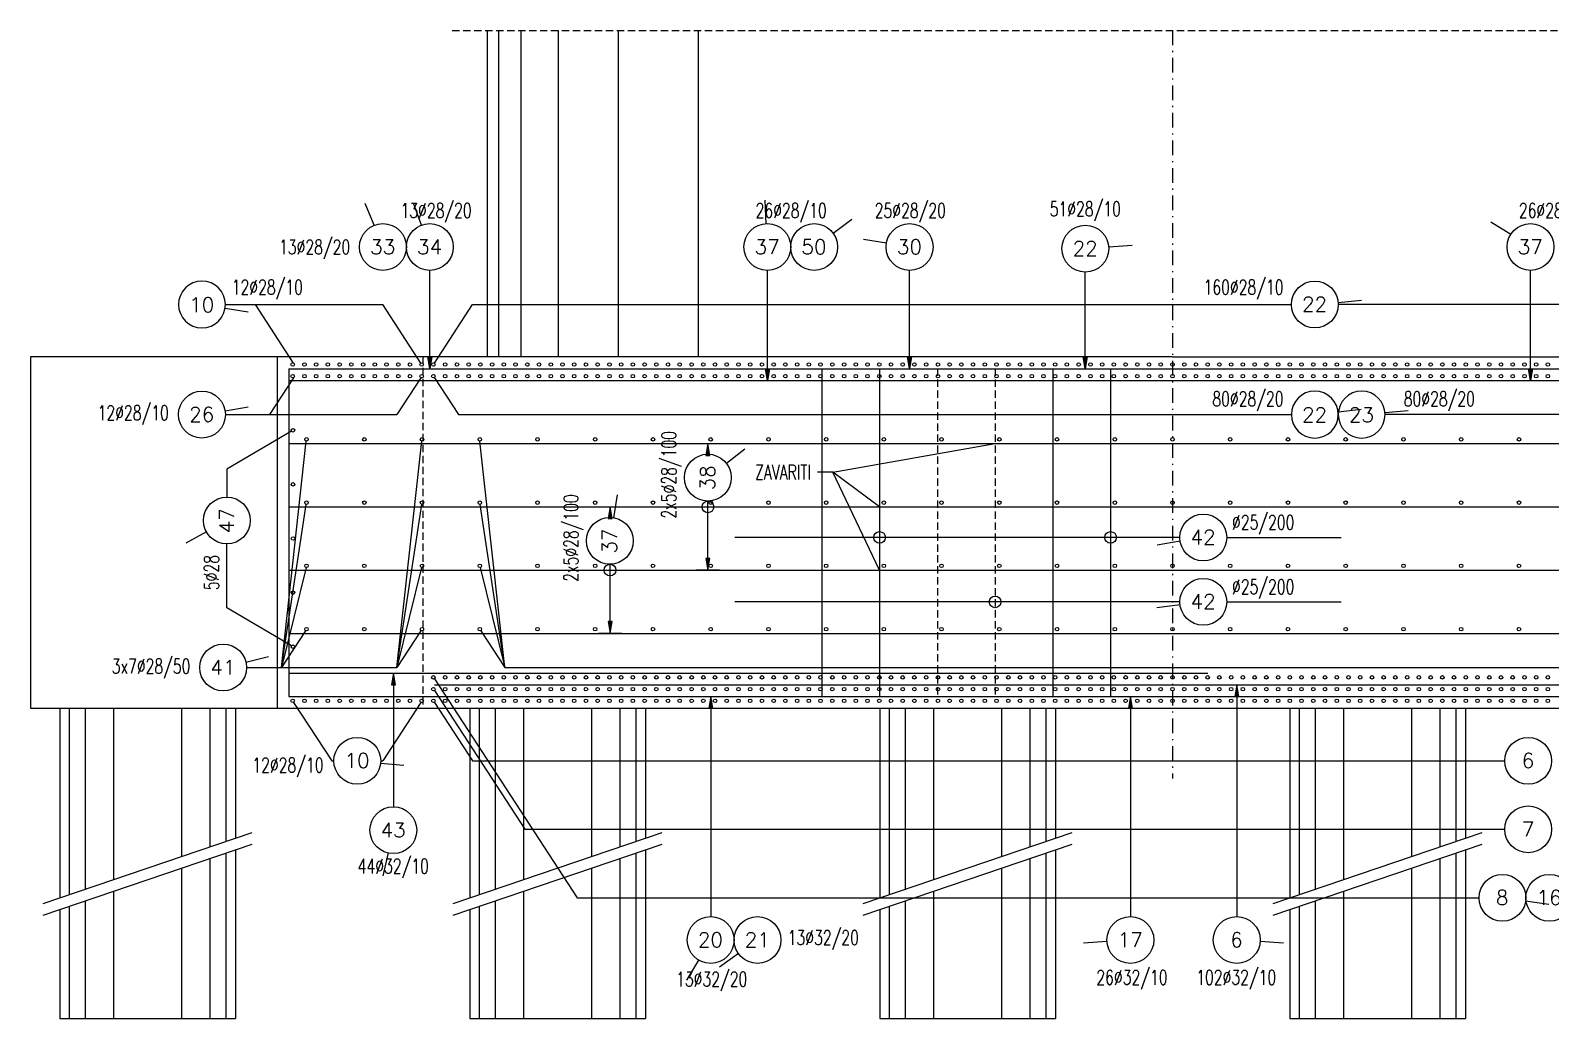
# Model space of a CAD drawing. Extents: x 25615 to 36352, y 68211 to 72666.
# Drawn here: x 28285 to 29583, y 71036 to 71880 of the extents above; entities that cross this region are included whole.
import ezdxf
from ezdxf.enums import TextEntityAlignment as Align

# ---------------------------------------------------------------- set-up
doc = ezdxf.new("R2010")
doc.units = 0
doc.header["$LTSCALE"] = 50
doc.linetypes.add('CENTER', pattern=[0.47, 0.25, -0.1, 0.02, -0.1])
doc.linetypes.add('HIDDEN2', pattern=[0.1875, 0.125, -0.0625])
for name, color, linetype in [('ARM', 1, 'CONTINUOUS'), ('BETON', 7, 'CONTINUOUS'), ('BETON TANKO', 40, 'CONTINUOUS'), ('CRTICA', 7, 'CONTINUOUS'), ('KOTE', 4, 'CONTINUOUS'), ('NEVIDLJIVO', 9, 'HIDDEN2'), ('OSI', 2, 'CENTER'), ('POM', 9, 'CONTINUOUS'), ('TANKO', 8, 'CONTINUOUS')]:
    doc.layers.add(name, color=color, linetype=linetype)
doc.styles.add('KOTE', font='romans.shx', dxfattribs={"width": 0.7})
doc.styles.get("Standard").update_dxf_attribs({"font": 'romans.shx', "width": 0.9})

# ---------------------------------------------------------------- blocks, each defined once
blk = doc.blocks.new('P')
at = {"layer": 'KOTE'}
blk.add_circle((0, 0), 0.4, dxfattribs=at)
blk.add_attdef('P', text='', height=0.25, dxfattribs=at).set_placement((-0.004, 0.004), align=Align.MIDDLE)
blk = doc.blocks.new('STR')
at = {"layer": 'KOTE', "color": 9}
blk.add_lwpolyline([(-1, 0.17), (-1, -0.17), (0, 0)], close=True, dxfattribs=at)
at = {"layer": 'KOTE', "color": 9, "linetype": 'ByBlock'}
blk.add_solid([(-1, 0.17), (-1, -0.17), (0, 0)], dxfattribs=at)
blk = doc.blocks.new('S')
at = {"layer": 'KOTE', "color": 9}
blk.add_line((0, 1), (0, -1), dxfattribs=at)
blk.add_lwpolyline([(-1, 0.17), (-1, -0.17), (0, 0)], close=True, dxfattribs=at)
at = {"layer": 'KOTE', "color": 9, "linetype": 'ByBlock'}
blk.add_solid([(-1, 0.17), (-1, -0.17), (0, 0)], dxfattribs=at)

msp = doc.modelspace()

# ---------------------------------------------------------------- linework, layer by layer
at = {"layer": 'ARM'}
for p, q in [((28506.1, 71591.3, 0), (30225.5, 71591.3, 0)), ((28506.1, 71591.3, 0), (28506.1, 71311.3, 0)), ((28506.1, 71591.3, 0), (30225.5, 71591.3, 0)), ((28961.2, 71591.3, 0), (28961.2, 71311.3, 0)), ((29010.4, 71591.3, 0), (29010.4, 71311.3, 0)), ((29158.3, 71591.3, 0), (29158.3, 71311.3, 0)), ((29207.6, 71591.3, 0), (29207.6, 71311.3, 0)), ((28506.1, 71581.3, 0), (30225.5, 71581.3, 0)), ((28506.1, 71581.3, 0), (30225.5, 71581.3, 0)), ((28506.1, 71581.3, 0), (30225.5, 71581.3, 0)), ((28506.1, 71581.3, 0), (30225.5, 71581.3, 0)), ((28506.1, 71581.3, 0), (30225.5, 71581.3, 0)), ((28506.1, 71527.3, 0), (30225.5, 71527.3, 0)), ((28506.1, 71473.3, 0), (30225.5, 71473.3, 0)), ((28506.1, 71419.3, 0), (30225.5, 71419.3, 0)), ((28506.1, 71365.3, 0), (30225.5, 71365.3, 0)), ((28506.1, 71331.3, 0), (29290.5, 71331.3, 0)), ((28630.5, 71321.3, 0), (30225.5, 71321.3, 0)), ((28506.1, 71311.3, 0), (30225.5, 71311.3, 0))]:
    msp.add_line(p, q, dxfattribs=at)
at = {"layer": 'BETON'}
for p, q in [((29260.5, 71601.3, 0), (28285.5, 71601.3, 0)), ((28285.5, 71601.3, 0), (28285.5, 71301.3, 0)), ((28496.1, 71601.3, 0), (28496.1, 71301.3, 0)), ((29260.5, 71601.3, 0), (30235.5, 71601.3, 0)), ((28285.5, 71301.3, 0), (30235.5, 71301.3, 0))]:
    msp.add_line(p, q, dxfattribs=at)
at = {"layer": 'BETON TANKO'}
for p, q in [((28675.5, 71880.1, 0), (28675.5, 71601.3, 0)), ((28310.5, 71301.3, 0), (28310.5, 71139.5, 0)), ((28460.5, 71301.3, 0), (28460.5, 71190.4, 0)), ((28660.5, 71301.3, 0), (28660.5, 71139.5, 0)), ((28810.5, 71301.3, 0), (28810.5, 71190.4, 0)), ((29010.5, 71301.3, 0), (29010.5, 71139.5, 0)), ((29160.5, 71301.3, 0), (29160.5, 71190.4, 0)), ((29360.5, 71301.3, 0), (29360.5, 71139.5, 0)), ((29510.5, 71301.3, 0), (29510.5, 71190.4, 0)), ((28460.5, 71180.4, 0), (28460.5, 71036.4, 0)), ((28810.5, 71180.4, 0), (28810.5, 71036.4, 0)), ((29160.5, 71180.4, 0), (29160.5, 71036.4, 0)), ((29510.5, 71180.4, 0), (29510.5, 71036.4, 0)), ((28310.5, 71129.5, 0), (28310.5, 71036.4, 0)), ((28660.5, 71129.5, 0), (28660.5, 71036.4, 0)), ((29010.5, 71129.5, 0), (29010.5, 71036.4, 0)), ((29360.5, 71129.5, 0), (29360.5, 71036.4, 0)), ((28310.5, 71036.4, 0), (28460.5, 71036.4, 0)), ((28660.5, 71036.4, 0), (28810.5, 71036.4, 0)), ((29010.5, 71036.4, 0), (29160.5, 71036.4, 0)), ((29360.5, 71036.4, 0), (29510.5, 71036.4, 0))]:
    msp.add_line(p, q, dxfattribs=at)
at = {"layer": 'CRTICA'}
for p, q in [((28578.8, 71713.7, 0), (28571.2, 71732.2, 0)), ((28619.4, 71713.9, 0), (28612.4, 71732.6, 0)), ((28913.6, 71715.1, 0), (28912.6, 71735.1, 0)), ((28970.7, 71707.1, 0), (28986.7, 71718.9, 0)), ((29549.2, 71705.8, 0), (29532.3, 71716.5, 0)), ((29016.3, 71698.4, 0), (28996.6, 71701.6, 0)), ((29206, 71695.3, 0), (29225.9, 71696.8, 0)), ((29401.8, 71647.9, 0), (29421.7, 71649.8, 0)), ((28451.6, 71642.9, 0), (28471.4, 71639.8, 0)), ((28451.6, 71555.4, 0), (28471.3, 71558.7, 0)), ((29401.8, 71554.4, 0), (29421.6, 71556.7, 0)), ((29441.8, 71553.9, 0), (29461.7, 71555.7, 0)), ((28879.6, 71510.5, 0), (28895.4, 71522.8, 0)), ((28783.4, 71464, 0), (28786.7, 71483.7, 0)), ((28435.7, 71451.9, 0), (28418.2, 71442.2, 0)), ((29267, 71443.9, 0), (29247.3, 71440.5, 0)), ((29266.9, 71389.7, 0), (29247.1, 71387.1, 0)), ((28469.4, 71340.8, 0), (28488.8, 71345.6, 0)), ((28584.4, 71254.6, 0), (28604.3, 71252.7, 0)), ((28590.8, 71177.8, 0), (28586.2, 71158.3, 0)), ((29561.9, 71136.9, 0), (29581.8, 71134.2, 0)), ((28889.9, 71091.9, 0), (28873.6, 71080.4, 0)), ((29204.5, 71102.2, 0), (29184.5, 71100.9, 0)), ((29335.2, 71102.4, 0), (29355.2, 71101.2, 0)), ((28855.9, 71086.4, 0), (28845.6, 71069.2, 0))]:
    msp.add_line(p, q, dxfattribs=at)
at = {"layer": 'KOTE'}
for centre, radius in [((28509.4, 71594.9, 0), 1.5), ((28509.4, 71584.9, 0), 1.5), ((28519.4, 71594.9, 0), 1.5), ((28519.4, 71584.9, 0), 1.5), ((28529.4, 71594.9, 0), 1.5), ((28529.4, 71584.9, 0), 1.5), ((28539.4, 71594.9, 0), 1.5), ((28539.4, 71584.9, 0), 1.5), ((28549.4, 71594.9, 0), 1.5), ((28549.4, 71584.9, 0), 1.5), ((28559.4, 71594.9, 0), 1.5), ((28559.4, 71584.9, 0), 1.5), ((28569.5, 71594.9, 0), 1.5), ((28569.5, 71584.9, 0), 1.5), ((28579.5, 71594.9, 0), 1.5), ((28579.5, 71584.9, 0), 1.5), ((28589.5, 71594.9, 0), 1.5), ((28589.5, 71584.9, 0), 1.5), ((28599.5, 71594.9, 0), 1.5), ((28599.5, 71584.9, 0), 1.5), ((28609.5, 71594.9, 0), 1.5), ((28609.5, 71584.9, 0), 1.5), ((28619.5, 71594.9, 0), 1.5), ((28619.5, 71584.9, 0), 1.5), ((28629.5, 71594.9, 0), 1.5), ((28629.5, 71584.9, 0), 1.5), ((28639.6, 71594.9, 0), 1.5), ((28639.6, 71584.9, 0), 1.5), ((28649.6, 71594.9, 0), 1.5), ((28649.6, 71584.9, 0), 1.5), ((28659.6, 71594.9, 0), 1.5), ((28659.6, 71584.9, 0), 1.5), ((28669.6, 71594.9, 0), 1.5), ((28669.6, 71584.9, 0), 1.5), ((28679.6, 71594.9, 0), 1.5), ((28679.6, 71584.9, 0), 1.5), ((28689.6, 71594.9, 0), 1.5), ((28689.6, 71584.9, 0), 1.5), ((28699.6, 71594.9, 0), 1.5), ((28699.6, 71584.9, 0), 1.5), ((28709.7, 71594.9, 0), 1.5), ((28709.7, 71584.9, 0), 1.5), ((28719.7, 71594.9, 0), 1.5), ((28719.7, 71584.9, 0), 1.5), ((28729.7, 71594.9, 0), 1.5), ((28729.7, 71584.9, 0), 1.5), ((28739.7, 71594.9, 0), 1.5), ((28739.7, 71584.9, 0), 1.5), ((28749.7, 71594.9, 0), 1.5), ((28749.7, 71584.9, 0), 1.5), ((28759.7, 71594.9, 0), 1.5), ((28759.7, 71584.9, 0), 1.5), ((28769.7, 71594.9, 0), 1.5), ((28769.7, 71584.9, 0), 1.5), ((28779.8, 71594.9, 0), 1.5), ((28779.8, 71584.9, 0), 1.5), ((28789.8, 71594.9, 0), 1.5), ((28789.8, 71584.9, 0), 1.5), ((28799.8, 71594.9, 0), 1.5), ((28799.8, 71584.9, 0), 1.5), ((28809.8, 71594.9, 0), 1.5), ((28809.8, 71584.9, 0), 1.5), ((28819.8, 71594.9, 0), 1.5), ((28819.8, 71584.9, 0), 1.5), ((28829.8, 71594.9, 0), 1.5), ((28829.8, 71584.9, 0), 1.5), ((28839.8, 71594.9, 0), 1.5), ((28839.8, 71584.9, 0), 1.5), ((28849.9, 71594.9, 0), 1.5), ((28849.9, 71584.9, 0), 1.5), ((28859.9, 71594.9, 0), 1.5), ((28859.9, 71584.9, 0), 1.5), ((28869.9, 71594.9, 0), 1.5), ((28869.9, 71584.9, 0), 1.5), ((28879.9, 71594.9, 0), 1.5), ((28879.9, 71584.9, 0), 1.5), ((28889.9, 71594.9, 0), 1.5), ((28889.9, 71584.9, 0), 1.5), ((28899.9, 71594.9, 0), 1.5), ((28899.9, 71584.9, 0), 1.5), ((28910, 71594.9, 0), 1.5), ((28910, 71584.9, 0), 1.5), ((28920, 71594.9, 0), 1.5), ((28920, 71584.9, 0), 1.5), ((28930, 71594.9, 0), 1.5), ((28930, 71584.9, 0), 1.5), ((28940, 71594.9, 0), 1.5), ((28940, 71584.9, 0), 1.5), ((28950, 71594.9, 0), 1.5), ((28950, 71584.9, 0), 1.5), ((28960, 71594.9, 0), 1.5), ((28960, 71584.9, 0), 1.5), ((28970, 71594.9, 0), 1.5), ((28970, 71584.9, 0), 1.5), ((28980.1, 71594.9, 0), 1.5), ((28980.1, 71584.9, 0), 1.5), ((28990.1, 71594.9, 0), 1.5), ((28990.1, 71584.9, 0), 1.5), ((29000.1, 71594.9, 0), 1.5), ((29000.1, 71584.9, 0), 1.5), ((29010.1, 71594.9, 0), 1.5), ((29010.1, 71584.9, 0), 1.5), ((29020.1, 71594.9, 0), 1.5), ((29020.1, 71584.9, 0), 1.5), ((29030.1, 71594.9, 0), 1.5), ((29030.1, 71584.9, 0), 1.5), ((29040.1, 71594.9, 0), 1.5), ((29040.1, 71584.9, 0), 1.5), ((29050.2, 71594.9, 0), 1.5), ((29050.2, 71584.9, 0), 1.5), ((29060.2, 71594.9, 0), 1.5), ((29060.2, 71584.9, 0), 1.5), ((29070.2, 71594.9, 0), 1.5), ((29070.2, 71584.9, 0), 1.5), ((29080.2, 71594.9, 0), 1.5), ((29080.2, 71584.9, 0), 1.5), ((29090.2, 71594.9, 0), 1.5), ((29090.2, 71584.9, 0), 1.5), ((29100.2, 71594.9, 0), 1.5), ((29100.2, 71584.9, 0), 1.5), ((29110.2, 71594.9, 0), 1.5), ((29110.2, 71584.9, 0), 1.5), ((29120.3, 71594.9, 0), 1.5), ((29120.3, 71584.9, 0), 1.5), ((29130.3, 71594.9, 0), 1.5), ((29130.3, 71584.9, 0), 1.5), ((29140.3, 71594.9, 0), 1.5), ((29140.3, 71584.9, 0), 1.5), ((29150.3, 71594.9, 0), 1.5), ((29150.3, 71584.9, 0), 1.5), ((29160.3, 71594.9, 0), 1.5), ((29160.3, 71584.9, 0), 1.5), ((29170.3, 71594.9, 0), 1.5), ((29170.3, 71584.9, 0), 1.5), ((29180.3, 71594.9, 0), 1.5), ((29180.3, 71584.9, 0), 1.5), ((29190.4, 71594.9, 0), 1.5), ((29190.4, 71584.9, 0), 1.5), ((29200.4, 71594.9, 0), 1.5), ((29200.4, 71584.9, 0), 1.5), ((29210.4, 71594.9, 0), 1.5), ((29210.4, 71584.9, 0), 1.5), ((29220.4, 71594.9, 0), 1.5), ((29220.4, 71584.9, 0), 1.5), ((29230.4, 71594.9, 0), 1.5), ((29230.4, 71584.9, 0), 1.5), ((29240.4, 71594.9, 0), 1.5), ((29240.4, 71584.9, 0), 1.5), ((29250.4, 71594.9, 0), 1.5), ((29250.4, 71584.9, 0), 1.5), ((29260.5, 71594.9, 0), 1.5), ((29260.5, 71584.9, 0), 1.5), ((29270.5, 71594.9, 0), 1.5), ((29270.5, 71584.9, 0), 1.5), ((29280.5, 71594.9, 0), 1.5), ((29280.5, 71584.9, 0), 1.5), ((29290.5, 71594.9, 0), 1.5), ((29290.5, 71584.9, 0), 1.5), ((29300.5, 71594.9, 0), 1.5), ((29300.5, 71584.9, 0), 1.5), ((29310.5, 71594.9, 0), 1.5), ((29310.5, 71584.9, 0), 1.5), ((29320.5, 71594.9, 0), 1.5), ((29320.5, 71584.9, 0), 1.5), ((29330.6, 71594.9, 0), 1.5), ((29330.6, 71584.9, 0), 1.5), ((29340.6, 71594.9, 0), 1.5), ((29340.6, 71584.9, 0), 1.5), ((29350.6, 71594.9, 0), 1.5), ((29350.6, 71584.9, 0), 1.5), ((29360.6, 71594.9, 0), 1.5), ((29360.6, 71584.9, 0), 1.5), ((29370.6, 71594.9, 0), 1.5), ((29370.6, 71584.9, 0), 1.5), ((29380.6, 71594.9, 0), 1.5), ((29380.6, 71584.9, 0), 1.5), ((29390.7, 71594.9, 0), 1.5), ((29390.7, 71584.9, 0), 1.5), ((29400.7, 71594.9, 0), 1.5), ((29400.7, 71584.9, 0), 1.5), ((29410.7, 71594.9, 0), 1.5), ((29410.7, 71584.9, 0), 1.5), ((29420.7, 71594.9, 0), 1.5), ((29420.7, 71584.9, 0), 1.5), ((29430.7, 71594.9, 0), 1.5), ((29430.7, 71584.9, 0), 1.5), ((29440.7, 71594.9, 0), 1.5), ((29440.7, 71584.9, 0), 1.5), ((29450.7, 71594.9, 0), 1.5), ((29450.7, 71584.9, 0), 1.5), ((29460.8, 71594.9, 0), 1.5), ((29460.8, 71584.9, 0), 1.5), ((29470.8, 71594.9, 0), 1.5), ((29470.8, 71584.9, 0), 1.5), ((29480.8, 71594.9, 0), 1.5), ((29480.8, 71584.9, 0), 1.5), ((29490.8, 71594.9, 0), 1.5), ((29490.8, 71584.9, 0), 1.5), ((29500.8, 71594.9, 0), 1.5), ((29500.8, 71584.9, 0), 1.5), ((29510.8, 71594.9, 0), 1.5), ((29510.8, 71584.9, 0), 1.5), ((29520.8, 71594.9, 0), 1.5), ((29520.8, 71584.9, 0), 1.5), ((29530.9, 71594.9, 0), 1.5), ((29530.9, 71584.9, 0), 1.5), ((29540.9, 71594.9, 0), 1.5), ((29540.9, 71584.9, 0), 1.5), ((29550.9, 71594.9, 0), 1.5), ((29550.9, 71584.9, 0), 1.5), ((29560.9, 71594.9, 0), 1.5), ((29560.9, 71584.9, 0), 1.5), ((29570.9, 71594.9, 0), 1.5), ((29570.9, 71584.9, 0), 1.5), ((29580.9, 71594.9, 0), 1.5), ((29580.9, 71584.9, 0), 1.5), ((28509.7, 71538.7, 0), 1.5), ((28521.2, 71530.9, 0), 1.5), ((28570.5, 71530.9, 0), 1.5), ((28619.8, 71530.9, 0), 1.5), ((28669.1, 71530.9, 0), 1.5), ((28718.3, 71530.9, 0), 1.5), ((28767.6, 71530.9, 0), 1.5), ((28816.9, 71530.9, 0), 1.5), ((28866.2, 71530.9, 0), 1.5), ((28915.5, 71530.9, 0), 1.5), ((28964.8, 71530.9, 0), 1.5), ((29014, 71530.9, 0), 1.5), ((29063.3, 71530.9, 0), 1.5), ((29112.6, 71530.9, 0), 1.5), ((29161.9, 71530.9, 0), 1.5), ((29211.2, 71530.9, 0), 1.5), ((29260.5, 71530.9, 0), 1.5), ((29309.7, 71530.9, 0), 1.5), ((29359, 71530.9, 0), 1.5), ((29408.3, 71530.9, 0), 1.5), ((29457.6, 71530.9, 0), 1.5), ((29506.9, 71530.9, 0), 1.5), ((29556.2, 71530.9, 0), 1.5), ((28509.7, 71492.5, 0), 1.5), ((28521.2, 71476.9, 0), 1.5), ((28570.5, 71476.9, 0), 1.5), ((28619.8, 71476.9, 0), 1.5), ((28669.1, 71476.9, 0), 1.5), ((28718.3, 71476.9, 0), 1.5), ((28767.6, 71476.9, 0), 1.5), ((28816.9, 71476.9, 0), 1.5), ((28863.8, 71473.3, 0), 5), ((28866.2, 71476.9, 0), 1.5), ((28915.5, 71476.9, 0), 1.5), ((28964.8, 71476.9, 0), 1.5), ((29014, 71476.9, 0), 1.5), ((29063.3, 71476.9, 0), 1.5), ((29112.6, 71476.9, 0), 1.5), ((29161.9, 71476.9, 0), 1.5), ((29211.2, 71476.9, 0), 1.5), ((29260.5, 71476.9, 0), 1.5), ((29309.7, 71476.9, 0), 1.5), ((29359, 71476.9, 0), 1.5), ((29408.3, 71476.9, 0), 1.5), ((29457.6, 71476.9, 0), 1.5), ((29506.9, 71476.9, 0), 1.5), ((29556.2, 71476.9, 0), 1.5), ((28509.7, 71446.3, 0), 1.5), ((29010.4, 71447.2, 0), 5), ((29207.6, 71447.2, 0), 5), ((28521.2, 71422.9, 0), 1.5), ((28570.5, 71422.9, 0), 1.5), ((28619.8, 71422.9, 0), 1.5), ((28669.1, 71422.9, 0), 1.5), ((28718.3, 71422.9, 0), 1.5), ((28767.6, 71422.9, 0), 1.5), ((28780.3, 71419.3, 0), 5), ((28816.9, 71422.9, 0), 1.5), ((28866.2, 71422.9, 0), 1.5), ((28915.5, 71422.9, 0), 1.5), ((28964.8, 71422.9, 0), 1.5), ((29014, 71422.9, 0), 1.5), ((29063.3, 71422.9, 0), 1.5), ((29112.6, 71422.9, 0), 1.5), ((29161.9, 71422.9, 0), 1.5), ((29211.2, 71422.9, 0), 1.5), ((29260.5, 71422.9, 0), 1.5), ((29309.7, 71422.9, 0), 1.5), ((29359, 71422.9, 0), 1.5), ((29408.3, 71422.9, 0), 1.5), ((29457.6, 71422.9, 0), 1.5), ((29506.9, 71422.9, 0), 1.5), ((29556.2, 71422.9, 0), 1.5), ((28509.7, 71400.1, 0), 1.5), ((29109, 71392.2, 0), 5), ((28521.2, 71368.9, 0), 1.5), ((28570.5, 71368.9, 0), 1.5), ((28619.8, 71368.9, 0), 1.5), ((28669.1, 71368.9, 0), 1.5), ((28718.3, 71368.9, 0), 1.5), ((28767.6, 71368.9, 0), 1.5), ((28816.9, 71368.9, 0), 1.5), ((28866.2, 71368.9, 0), 1.5), ((28915.5, 71368.9, 0), 1.5), ((28964.8, 71368.9, 0), 1.5), ((29014, 71368.9, 0), 1.5), ((29063.3, 71368.9, 0), 1.5), ((29112.6, 71368.9, 0), 1.5), ((29161.9, 71368.9, 0), 1.5), ((29211.2, 71368.9, 0), 1.5), ((29260.5, 71368.9, 0), 1.5), ((29309.7, 71368.9, 0), 1.5), ((29359, 71368.9, 0), 1.5), ((29408.3, 71368.9, 0), 1.5), ((29457.6, 71368.9, 0), 1.5), ((29506.9, 71368.9, 0), 1.5), ((29556.2, 71368.9, 0), 1.5), ((28509.7, 71353.9, 0), 1.5), ((28629.5, 71327.7, 0), 1.5), ((28639.6, 71327.7, 0), 1.5), ((28649.6, 71327.7, 0), 1.5), ((28659.6, 71327.7, 0), 1.5), ((28669.6, 71327.7, 0), 1.5), ((28679.6, 71327.7, 0), 1.5), ((28689.6, 71327.7, 0), 1.5), ((28699.6, 71327.7, 0), 1.5), ((28709.7, 71327.7, 0), 1.5), ((28719.7, 71327.7, 0), 1.5), ((28729.7, 71327.7, 0), 1.5), ((28739.7, 71327.7, 0), 1.5), ((28749.7, 71327.7, 0), 1.5), ((28759.7, 71327.7, 0), 1.5), ((28769.7, 71327.7, 0), 1.5), ((28779.8, 71327.7, 0), 1.5), ((28789.8, 71327.7, 0), 1.5), ((28799.8, 71327.7, 0), 1.5), ((28809.8, 71327.7, 0), 1.5), ((28819.8, 71327.7, 0), 1.5), ((28829.8, 71327.7, 0), 1.5), ((28839.8, 71327.7, 0), 1.5), ((28849.9, 71327.7, 0), 1.5), ((28859.9, 71327.7, 0), 1.5), ((28869.9, 71327.7, 0), 1.5), ((28879.9, 71327.7, 0), 1.5), ((28889.9, 71327.7, 0), 1.5), ((28899.9, 71327.7, 0), 1.5), ((28910, 71327.7, 0), 1.5), ((28920, 71327.7, 0), 1.5), ((28930, 71327.7, 0), 1.5), ((28940, 71327.7, 0), 1.5), ((28950, 71327.7, 0), 1.5), ((28960, 71327.7, 0), 1.5), ((28970, 71327.7, 0), 1.5), ((28980.1, 71327.7, 0), 1.5), ((28990.1, 71327.7, 0), 1.5), ((29000.1, 71327.7, 0), 1.5), ((29010.1, 71327.7, 0), 1.5), ((29020.1, 71327.7, 0), 1.5), ((29030.1, 71327.7, 0), 1.5), ((29040.1, 71327.7, 0), 1.5), ((29050.2, 71327.7, 0), 1.5), ((29060.2, 71327.7, 0), 1.5), ((29070.2, 71327.7, 0), 1.5), ((29080.2, 71327.7, 0), 1.5), ((29090.2, 71327.7, 0), 1.5), ((29100.2, 71327.7, 0), 1.5), ((29110.2, 71327.7, 0), 1.5), ((29120.3, 71327.7, 0), 1.5), ((29130.3, 71327.7, 0), 1.5), ((29140.3, 71327.7, 0), 1.5), ((29150.3, 71327.7, 0), 1.5), ((29160.3, 71327.7, 0), 1.5), ((29170.3, 71327.7, 0), 1.5), ((29180.3, 71327.7, 0), 1.5), ((29190.4, 71327.7, 0), 1.5), ((29200.4, 71327.7, 0), 1.5), ((29210.4, 71327.7, 0), 1.5), ((29220.4, 71327.7, 0), 1.5), ((29230.4, 71327.7, 0), 1.5), ((29240.4, 71327.7, 0), 1.5), ((29250.4, 71327.7, 0), 1.5), ((29260.5, 71327.7, 0), 1.5), ((29270.5, 71327.7, 0), 1.5), ((29280.5, 71327.7, 0), 1.5), ((29290.5, 71327.7, 0), 1.5), ((29300.5, 71327.7, 0), 1.5), ((29310.5, 71327.7, 0), 1.5), ((29320.5, 71327.7, 0), 1.5), ((29330.6, 71327.7, 0), 1.5), ((29340.6, 71327.7, 0), 1.5), ((29350.6, 71327.7, 0), 1.5), ((29360.6, 71327.7, 0), 1.5), ((29370.6, 71327.7, 0), 1.5), ((29380.6, 71327.7, 0), 1.5), ((29390.7, 71327.7, 0), 1.5), ((29400.7, 71327.7, 0), 1.5), ((29410.7, 71327.7, 0), 1.5), ((29420.7, 71327.7, 0), 1.5), ((29430.7, 71327.7, 0), 1.5), ((29440.7, 71327.7, 0), 1.5), ((29450.7, 71327.7, 0), 1.5), ((29460.8, 71327.7, 0), 1.5), ((29470.8, 71327.7, 0), 1.5), ((29480.8, 71327.7, 0), 1.5), ((29490.8, 71327.7, 0), 1.5), ((29500.8, 71327.7, 0), 1.5), ((29510.8, 71327.7, 0), 1.5), ((29520.8, 71327.7, 0), 1.5), ((29530.9, 71327.7, 0), 1.5), ((29540.9, 71327.7, 0), 1.5), ((29550.9, 71327.7, 0), 1.5), ((29560.9, 71327.7, 0), 1.5), ((29570.9, 71327.7, 0), 1.5), ((29580.9, 71327.7, 0), 1.5), ((28629.5, 71317.7, 0), 1.5), ((28639.6, 71317.7, 0), 1.5), ((28649.6, 71317.7, 0), 1.5), ((28659.6, 71317.7, 0), 1.5), ((28669.6, 71317.7, 0), 1.5), ((28679.6, 71317.7, 0), 1.5), ((28689.6, 71317.7, 0), 1.5), ((28699.6, 71317.7, 0), 1.5), ((28709.7, 71317.7, 0), 1.5), ((28719.7, 71317.7, 0), 1.5), ((28729.7, 71317.7, 0), 1.5), ((28739.7, 71317.7, 0), 1.5), ((28749.7, 71317.7, 0), 1.5), ((28759.7, 71317.7, 0), 1.5), ((28769.7, 71317.7, 0), 1.5), ((28779.8, 71317.7, 0), 1.5), ((28789.8, 71317.7, 0), 1.5), ((28799.8, 71317.7, 0), 1.5), ((28809.8, 71317.7, 0), 1.5), ((28819.8, 71317.7, 0), 1.5), ((28829.8, 71317.7, 0), 1.5), ((28839.8, 71317.7, 0), 1.5), ((28849.9, 71317.7, 0), 1.5), ((28859.9, 71317.7, 0), 1.5), ((28869.9, 71317.7, 0), 1.5), ((28879.9, 71317.7, 0), 1.5), ((28889.9, 71317.7, 0), 1.5), ((28899.9, 71317.7, 0), 1.5), ((28910, 71317.7, 0), 1.5), ((28920, 71317.7, 0), 1.5), ((28930, 71317.7, 0), 1.5), ((28940, 71317.7, 0), 1.5), ((28950, 71317.7, 0), 1.5), ((28960, 71317.7, 0), 1.5), ((28970, 71317.7, 0), 1.5), ((28980.1, 71317.7, 0), 1.5), ((28990.1, 71317.7, 0), 1.5), ((29000.1, 71317.7, 0), 1.5), ((29010.1, 71317.7, 0), 1.5), ((29020.1, 71317.7, 0), 1.5), ((29030.1, 71317.7, 0), 1.5), ((29040.1, 71317.7, 0), 1.5), ((29050.2, 71317.7, 0), 1.5), ((29060.2, 71317.7, 0), 1.5), ((29070.2, 71317.7, 0), 1.5), ((29080.2, 71317.7, 0), 1.5), ((29090.2, 71317.7, 0), 1.5), ((29100.2, 71317.7, 0), 1.5), ((29110.2, 71317.7, 0), 1.5), ((29120.3, 71317.7, 0), 1.5), ((29130.3, 71317.7, 0), 1.5), ((29140.3, 71317.7, 0), 1.5), ((29150.3, 71317.7, 0), 1.5), ((29160.3, 71317.7, 0), 1.5), ((29170.3, 71317.7, 0), 1.5), ((29180.3, 71317.7, 0), 1.5), ((29190.4, 71317.7, 0), 1.5), ((29200.4, 71317.7, 0), 1.5), ((29210.4, 71317.7, 0), 1.5), ((29220.4, 71317.7, 0), 1.5), ((29230.4, 71317.7, 0), 1.5), ((29240.4, 71317.7, 0), 1.5), ((29250.4, 71317.7, 0), 1.5), ((29260.5, 71317.7, 0), 1.5), ((29270.5, 71317.7, 0), 1.5), ((29280.5, 71317.7, 0), 1.5), ((29290.5, 71317.7, 0), 1.5), ((29300.5, 71317.7, 0), 1.5), ((29310.5, 71317.7, 0), 1.5), ((29320.5, 71317.7, 0), 1.5), ((29330.6, 71317.7, 0), 1.5), ((29340.6, 71317.7, 0), 1.5), ((29350.6, 71317.7, 0), 1.5), ((29360.6, 71317.7, 0), 1.5), ((29370.6, 71317.7, 0), 1.5), ((29380.6, 71317.7, 0), 1.5), ((29390.7, 71317.7, 0), 1.5), ((29400.7, 71317.7, 0), 1.5), ((29410.7, 71317.7, 0), 1.5), ((29420.7, 71317.7, 0), 1.5), ((29430.7, 71317.7, 0), 1.5), ((29440.7, 71317.7, 0), 1.5), ((29450.7, 71317.7, 0), 1.5), ((29460.8, 71317.7, 0), 1.5), ((29470.8, 71317.7, 0), 1.5), ((29480.8, 71317.7, 0), 1.5), ((29490.8, 71317.7, 0), 1.5), ((29500.8, 71317.7, 0), 1.5), ((29510.8, 71317.7, 0), 1.5), ((29520.8, 71317.7, 0), 1.5), ((29530.9, 71317.7, 0), 1.5), ((29540.9, 71317.7, 0), 1.5), ((29550.9, 71317.7, 0), 1.5), ((29560.9, 71317.7, 0), 1.5), ((29570.9, 71317.7, 0), 1.5), ((29580.9, 71317.7, 0), 1.5), ((28509.4, 71307.7, 0), 1.5), ((28519.4, 71307.7, 0), 1.5), ((28529.4, 71307.7, 0), 1.5), ((28539.4, 71307.7, 0), 1.5), ((28549.4, 71307.7, 0), 1.5), ((28559.4, 71307.7, 0), 1.5), ((28569.5, 71307.7, 0), 1.5), ((28579.5, 71307.7, 0), 1.5), ((28589.5, 71307.7, 0), 1.5), ((28599.5, 71307.7, 0), 1.5), ((28609.5, 71307.7, 0), 1.5), ((28619.5, 71307.7, 0), 1.5), ((28629.5, 71307.7, 0), 1.5), ((28639.6, 71307.7, 0), 1.5), ((28649.6, 71307.7, 0), 1.5), ((28659.6, 71307.7, 0), 1.5), ((28669.6, 71307.7, 0), 1.5), ((28679.6, 71307.7, 0), 1.5), ((28689.6, 71307.7, 0), 1.5), ((28699.6, 71307.7, 0), 1.5), ((28709.7, 71307.7, 0), 1.5), ((28719.7, 71307.7, 0), 1.5), ((28729.7, 71307.7, 0), 1.5), ((28739.7, 71307.7, 0), 1.5), ((28749.7, 71307.7, 0), 1.5), ((28759.7, 71307.7, 0), 1.5), ((28769.7, 71307.7, 0), 1.5), ((28779.8, 71307.7, 0), 1.5), ((28789.8, 71307.7, 0), 1.5), ((28799.8, 71307.7, 0), 1.5), ((28809.8, 71307.7, 0), 1.5), ((28819.8, 71307.7, 0), 1.5), ((28829.8, 71307.7, 0), 1.5), ((28839.8, 71307.7, 0), 1.5), ((28849.9, 71307.7, 0), 1.5), ((28859.9, 71307.7, 0), 1.5), ((28869.9, 71307.7, 0), 1.5), ((28879.9, 71307.7, 0), 1.5), ((28889.9, 71307.7, 0), 1.5), ((28899.9, 71307.7, 0), 1.5), ((28910, 71307.7, 0), 1.5), ((28920, 71307.7, 0), 1.5), ((28930, 71307.7, 0), 1.5), ((28940, 71307.7, 0), 1.5), ((28950, 71307.7, 0), 1.5), ((28960, 71307.7, 0), 1.5), ((28970, 71307.7, 0), 1.5), ((28980.1, 71307.7, 0), 1.5), ((28990.1, 71307.7, 0), 1.5), ((29000.1, 71307.7, 0), 1.5), ((29010.1, 71307.7, 0), 1.5), ((29020.1, 71307.7, 0), 1.5), ((29030.1, 71307.7, 0), 1.5), ((29040.1, 71307.7, 0), 1.5), ((29050.2, 71307.7, 0), 1.5), ((29060.2, 71307.7, 0), 1.5), ((29070.2, 71307.7, 0), 1.5), ((29080.2, 71307.7, 0), 1.5), ((29090.2, 71307.7, 0), 1.5), ((29100.2, 71307.7, 0), 1.5), ((29110.2, 71307.7, 0), 1.5), ((29120.3, 71307.7, 0), 1.5), ((29130.3, 71307.7, 0), 1.5), ((29140.3, 71307.7, 0), 1.5), ((29150.3, 71307.7, 0), 1.5), ((29160.3, 71307.7, 0), 1.5), ((29170.3, 71307.7, 0), 1.5), ((29180.3, 71307.7, 0), 1.5), ((29190.4, 71307.7, 0), 1.5), ((29200.4, 71307.7, 0), 1.5), ((29210.4, 71307.7, 0), 1.5), ((29220.4, 71307.7, 0), 1.5), ((29230.4, 71307.7, 0), 1.5), ((29240.4, 71307.7, 0), 1.5), ((29250.4, 71307.7, 0), 1.5), ((29260.5, 71307.7, 0), 1.5), ((29270.5, 71307.7, 0), 1.5), ((29280.5, 71307.7, 0), 1.5), ((29290.5, 71307.7, 0), 1.5), ((29300.5, 71307.7, 0), 1.5), ((29310.5, 71307.7, 0), 1.5), ((29320.5, 71307.7, 0), 1.5), ((29330.6, 71307.7, 0), 1.5), ((29340.6, 71307.7, 0), 1.5), ((29350.6, 71307.7, 0), 1.5), ((29360.6, 71307.7, 0), 1.5), ((29370.6, 71307.7, 0), 1.5), ((29380.6, 71307.7, 0), 1.5), ((29390.7, 71307.7, 0), 1.5), ((29400.7, 71307.7, 0), 1.5), ((29410.7, 71307.7, 0), 1.5), ((29420.7, 71307.7, 0), 1.5), ((29430.7, 71307.7, 0), 1.5), ((29440.7, 71307.7, 0), 1.5), ((29450.7, 71307.7, 0), 1.5), ((29460.8, 71307.7, 0), 1.5), ((29470.8, 71307.7, 0), 1.5), ((29480.8, 71307.7, 0), 1.5), ((29490.8, 71307.7, 0), 1.5), ((29500.8, 71307.7, 0), 1.5), ((29510.8, 71307.7, 0), 1.5), ((29520.8, 71307.7, 0), 1.5), ((29530.9, 71307.7, 0), 1.5), ((29540.9, 71307.7, 0), 1.5), ((29550.9, 71307.7, 0), 1.5), ((29560.9, 71307.7, 0), 1.5), ((29570.9, 71307.7, 0), 1.5), ((29580.9, 71307.7, 0), 1.5)]:
    msp.add_circle(centre, radius, dxfattribs=at)
at = {"layer": 'NEVIDLJIVO'}
for p, q in [((28645.5, 71880.1, 0), (29875.5, 71880.1, 0)), ((28620.5, 71601.3, 0), (28620.5, 71301.3, 0)), ((29059.7, 71591.3, 0), (29059.7, 71311.3, 0)), ((29109, 71591.3, 0), (29109, 71311.3, 0))]:
    msp.add_line(p, q, dxfattribs=at)
at = {"layer": 'OSI'}
msp.add_line((29260.5, 71880.1, 0), (29260.5, 71241.3, 0), dxfattribs=at)
at = {"layer": 'POM'}
for p, q in [((28318.5, 71301.3, 0), (28318.5, 71142.3, 0)), ((28332.3, 71301.3, 0), (28332.3, 71147, 0)), ((28356.5, 71301.3, 0), (28356.5, 71155.2, 0)), ((28414.4, 71301.3, 0), (28414.4, 71174.8, 0)), ((28438.6, 71301.3, 0), (28438.6, 71183, 0)), ((28452.4, 71301.3, 0), (28452.4, 71187.7, 0)), ((28668.5, 71301.3, 0), (28668.5, 71142.3, 0)), ((28682.3, 71301.3, 0), (28682.3, 71147, 0)), ((28706.5, 71301.3, 0), (28706.5, 71155.2, 0)), ((28764.4, 71301.3, 0), (28764.4, 71174.8, 0)), ((28788.6, 71301.3, 0), (28788.6, 71183, 0)), ((28802.4, 71301.3, 0), (28802.4, 71187.7, 0)), ((29018.5, 71301.3, 0), (29018.5, 71142.3, 0)), ((29032.3, 71301.3, 0), (29032.3, 71147, 0)), ((29056.5, 71301.3, 0), (29056.5, 71155.2, 0)), ((29114.4, 71301.3, 0), (29114.4, 71174.8, 0)), ((29138.6, 71301.3, 0), (29138.6, 71183, 0)), ((29152.4, 71301.3, 0), (29152.4, 71187.7, 0)), ((29368.5, 71301.3, 0), (29368.5, 71142.3, 0)), ((29382.3, 71301.3, 0), (29382.3, 71147, 0)), ((29406.5, 71301.3, 0), (29406.5, 71155.2, 0)), ((29464.4, 71301.3, 0), (29464.4, 71174.8, 0)), ((29488.6, 71301.3, 0), (29488.6, 71183, 0)), ((29502.4, 71301.3, 0), (29502.4, 71187.7, 0)), ((28438.6, 71173, 0), (28438.6, 71036.4, 0)), ((28452.4, 71177.7, 0), (28452.4, 71036.4, 0)), ((28788.6, 71173, 0), (28788.6, 71036.4, 0)), ((28802.4, 71177.7, 0), (28802.4, 71036.4, 0)), ((29138.6, 71173, 0), (29138.6, 71036.4, 0)), ((29152.4, 71177.7, 0), (29152.4, 71036.4, 0)), ((29488.6, 71173, 0), (29488.6, 71036.4, 0)), ((29502.4, 71177.7, 0), (29502.4, 71036.4, 0)), ((28414.4, 71164.8, 0), (28414.4, 71036.4, 0)), ((28764.4, 71164.8, 0), (28764.4, 71036.4, 0)), ((29114.4, 71164.8, 0), (29114.4, 71036.4, 0)), ((29464.4, 71164.8, 0), (29464.4, 71036.4, 0)), ((28356.5, 71145.2, 0), (28356.5, 71036.4, 0)), ((28706.5, 71145.2, 0), (28706.5, 71036.4, 0)), ((29056.5, 71145.2, 0), (29056.5, 71036.4, 0)), ((29406.5, 71145.2, 0), (29406.5, 71036.4, 0)), ((28318.5, 71132.3, 0), (28318.5, 71036.4, 0)), ((28332.3, 71137, 0), (28332.3, 71036.4, 0)), ((28668.5, 71132.3, 0), (28668.5, 71036.4, 0)), ((28682.3, 71137, 0), (28682.3, 71036.4, 0)), ((29018.5, 71132.3, 0), (29018.5, 71036.4, 0)), ((29032.3, 71137, 0), (29032.3, 71036.4, 0)), ((29368.5, 71132.3, 0), (29368.5, 71036.4, 0)), ((29382.3, 71137, 0), (29382.3, 71036.4, 0))]:
    msp.add_line(p, q, dxfattribs=at)
at = {"layer": 'TANKO'}
for p, q in [((28685.2, 71880.1, 0), (28685.2, 71601.3, 0)), ((28704.1, 71880.1, 0), (28704.1, 71601.3, 0)), ((28735.9, 71880.1, 0), (28735.9, 71601.3, 0)), ((28787.1, 71880.1, 0), (28787.1, 71601.3, 0)), ((28855.5, 71880.1, 0), (28855.5, 71601.3, 0)), ((28626.4, 71591.3, 0), (28626.4, 71675.2, 0)), ((28914.6, 71581.3, 0), (28914.6, 71675.2, 0)), ((29036, 71591.3, 0), (29036, 71675.2, 0)), ((29186, 71591.3, 0), (29186, 71673.8, 0)), ((29566.1, 71581.3, 0), (29566.1, 71675.2, 0)), ((28451.9, 71646.1, 0), (28586.2, 71646.1, 0)), ((28510, 71596.1, 0), (28477.5, 71646.1, 0)), ((28618.7, 71596.1, 0), (28586.2, 71646.1, 0)), ((28630.4, 71596.1, 0), (28662.9, 71646.1, 0)), ((28662.9, 71646.1, 0), (29361.9, 71646.1, 0)), ((30188.5, 71646.1, 0), (29401.9, 71646.1, 0)), ((28510, 71583.6, 0), (28489.5, 71552.1, 0)), ((28618.7, 71583.6, 0), (28598.2, 71552.1, 0)), ((28630.4, 71583.6, 0), (28650.9, 71552.1, 0)), ((28451.9, 71552.1, 0), (28598.2, 71552.1, 0)), ((28650.9, 71552.1, 0), (29361.9, 71552.1, 0)), ((30200.5, 71552.1, 0), (29441.9, 71552.1, 0)), ((28508.4, 71537.9, 0), (28453.2, 71505.4, 0)), ((28499.8, 71336.1, 0), (28521, 71529.4, 0)), ((28598.4, 71336.1, 0), (28619.6, 71529.4, 0)), ((28690.4, 71336.1, 0), (28669.2, 71529.4, 0)), ((28863.8, 71527.3, 0), (28863.8, 71518.3, 0)), ((28970.5, 71503, 0), (29109, 71527.3, 0)), ((28453.2, 71505.4, 0), (28453.2, 71481.7, 0)), ((28970.5, 71503, 0), (28957.5, 71503, 0)), ((29010.4, 71473.3, 0), (28970.5, 71503, 0)), ((29010.4, 71419.3, 0), (28970.5, 71503, 0)), ((28499.8, 71336.1, 0), (28521, 71475.4, 0)), ((28598.4, 71336.1, 0), (28619.5, 71475.4, 0)), ((28690.4, 71336.1, 0), (28669.3, 71475.4, 0)), ((28780.3, 71473.3, 0), (28780.3, 71464.3, 0)), ((28863.8, 71419.3, 0), (28863.8, 71478.3, 0)), ((28453.2, 71387.1, 0), (28453.2, 71441.7, 0)), ((29266.7, 71447.2, 0), (28886.8, 71447.2, 0)), ((29306.7, 71447.2, 0), (29404.3, 71447.2, 0)), ((28520.8, 71421.4, 0), (28499.8, 71336.1, 0)), ((28619.4, 71421.4, 0), (28598.4, 71336.1, 0)), ((28669.4, 71421.4, 0), (28690.4, 71336.1, 0)), ((28780.3, 71365.3, 0), (28780.3, 71424.3, 0)), ((29266.7, 71392.2, 0), (28886.8, 71392.2, 0)), ((29306.7, 71392.2, 0), (29404.3, 71392.2, 0)), ((28508.4, 71354.6, 0), (28453.2, 71387.1, 0)), ((28520.4, 71367.6, 0), (28499.8, 71336.1, 0)), ((28618.9, 71367.6, 0), (28598.4, 71336.1, 0)), ((28669.9, 71367.6, 0), (28690.4, 71336.1, 0)), ((28470, 71336.1, 0), (28598.4, 71336.1, 0)), ((28595.3, 71331.3, 0), (28595.3, 71217.2, 0)), ((28630.4, 71326.4, 0), (28752.1, 71139.5, 0)), ((28690.4, 71336.1, 0), (30294, 71336.1, 0)), ((28630.4, 71316.4, 0), (28707.5, 71198, 0)), ((29315.3, 71321.3, 0), (29315.3, 71123.5, 0)), ((28510.2, 71306.4, 0), (28542.7, 71256.5, 0)), ((28618.7, 71306.4, 0), (28586.2, 71256.5, 0)), ((28630.4, 71306.4, 0), (28662.9, 71256.5, 0)), ((28866.2, 71311.3, 0), (28866.2, 71123.5, 0)), ((29224.5, 71311.3, 0), (29224.5, 71123.5, 0)), ((28542.7, 71256.5, 0), (28544.5, 71256.5, 0)), ((28584.5, 71256.5, 0), (28586.2, 71256.5, 0)), ((28662.9, 71256.5, 0), (29544.1, 71256.5, 0)), ((28296.3, 71134.7, 0), (28474.7, 71195.3, 0)), ((28646.3, 71134.7, 0), (28824.7, 71195.3, 0)), ((28707.5, 71198, 0), (29544.1, 71198, 0)), ((28996.3, 71134.7, 0), (29174.7, 71195.3, 0)), ((29346.3, 71134.7, 0), (29524.7, 71195.3, 0)), ((28296.3, 71124.7, 0), (28474.7, 71185.3, 0)), ((28646.3, 71124.7, 0), (28824.7, 71185.3, 0)), ((28996.3, 71124.7, 0), (29174.7, 71185.3, 0)), ((29346.3, 71124.7, 0), (29524.7, 71185.3, 0)), ((28752.1, 71139.5, 0), (29522.1, 71139.5, 0))]:
    msp.add_line(p, q, dxfattribs=at)

# ---------------------------------------------------------------- block references
at = {"layer": 'KOTE'}
ref = msp.add_blockref('P', (28586.4, 71695.2, 0), dxfattribs=dict(at, xscale=50, yscale=50, zscale=50))
ref.add_attrib('P', '33', dxfattribs={"height": 12.5}).set_placement((28586.2, 71695.4, 0), align=Align.MIDDLE)
ref = msp.add_blockref('P', (28626.4, 71695.2, 0), dxfattribs=dict(at, xscale=50, yscale=50, zscale=50))
ref.add_attrib('P', '34', dxfattribs={"height": 12.5}).set_placement((28626.2, 71695.4, 0), align=Align.MIDDLE)
ref = msp.add_blockref('P', (28914.6, 71695.2, 0), dxfattribs=dict(at, xscale=50, yscale=50, zscale=50))
ref.add_attrib('P', '37', dxfattribs={"height": 12.5}).set_placement((28914.4, 71695.4, 0), align=Align.MIDDLE)
ref = msp.add_blockref('P', (28954.6, 71695.2, 0), dxfattribs=dict(at, xscale=50, yscale=50, zscale=50))
ref.add_attrib('P', '50', dxfattribs={"height": 12.5}).set_placement((28954.4, 71695.4, 0), align=Align.MIDDLE)
ref = msp.add_blockref('P', (29036, 71695.2, 0), dxfattribs=dict(at, xscale=50, yscale=50, zscale=50))
ref.add_attrib('P', '30', dxfattribs={"height": 12.5}).set_placement((29035.9, 71695.4, 0), align=Align.MIDDLE)
ref = msp.add_blockref('P', (29566.1, 71695.2, 0), dxfattribs=dict(at, xscale=50, yscale=50, zscale=50))
ref.add_attrib('P', '37', dxfattribs={"height": 12.5}).set_placement((29565.9, 71695.4, 0), align=Align.MIDDLE)
ref = msp.add_blockref('P', (29186, 71693.8, 0), dxfattribs=dict(at, xscale=50, yscale=50, zscale=50))
ref.add_attrib('P', '22', dxfattribs={"height": 12.5}).set_placement((29185.9, 71694, 0), align=Align.MIDDLE)
ref = msp.add_blockref('P', (28431.9, 71646.1, 0), dxfattribs=dict(at, xscale=-50, yscale=50, zscale=50, rotation=180))
ref.add_attrib('P', '10', dxfattribs={"height": 12.5}).set_placement((28431.7, 71645.9, 0), align=Align.MIDDLE)
ref = msp.add_blockref('P', (29381.9, 71646.1, 0), dxfattribs=dict(at, xscale=50, yscale=50, zscale=50))
ref.add_attrib('P', '22', dxfattribs={"height": 12.5}).set_placement((29381.7, 71646.3, 0), align=Align.MIDDLE)
at = {"layer": 'KOTE', "yscale": 10, "zscale": 10}
for name, p, xscale, rotation in [('STR', (28626.4, 71591.3, 0), -10, 90), ('STR', (29036, 71591.3, 0), -10, 90), ('STR', (29186, 71591.3, 0), -10, 90), ('STR', (28914.6, 71581.3, 0), -10, 90), ('STR', (29566.1, 71581.3, 0), -10, 90), ('S', (28863.8, 71527.3, 0), 10, 90), ('S', (28780.3, 71473.3, 0), 10, 90), ('S', (28863.8, 71419.3, 0), 10, 270), ('S', (28780.3, 71365.3, 0), 10, 270), ('STR', (28595.3, 71331.3, 0), 10, 90), ('STR', (29315.3, 71321.3, 0), 10, 90), ('STR', (28866.2, 71311.3, 0), 10, 90), ('STR', (29224.5, 71311.3, 0), 10, 90)]:
    msp.add_blockref(name, p, dxfattribs=dict(at, xscale=xscale, rotation=rotation))
at = {"layer": 'KOTE'}
ref = msp.add_blockref('P', (28431.9, 71552.1, 0), dxfattribs=dict(at, xscale=50, yscale=50, zscale=50))
ref.add_attrib('P', '26', dxfattribs={"height": 12.5}).set_placement((28431.7, 71552.3, 0), align=Align.MIDDLE)
ref = msp.add_blockref('P', (29381.9, 71552.1, 0), dxfattribs=dict(at, xscale=-50, yscale=50, zscale=50, rotation=180))
ref.add_attrib('P', '22', dxfattribs={"height": 12.5}).set_placement((29381.7, 71551.9, 0), align=Align.MIDDLE)
ref = msp.add_blockref('P', (29421.9, 71552.1, 0), dxfattribs=dict(at, xscale=-50, yscale=50, zscale=50, rotation=180))
ref.add_attrib('P', '23', dxfattribs={"height": 12.5}).set_placement((29421.7, 71551.9, 0), align=Align.MIDDLE)
ref = msp.add_blockref('P', (28863.8, 71498.3, 0), dxfattribs=dict(at, xscale=50, yscale=50, zscale=50, rotation=90))
ref.add_attrib('P', '38', dxfattribs={"height": 12.5, "rotation": 90}).set_placement((28863.6, 71498.1, 0), align=Align.MIDDLE)
ref = msp.add_blockref('P', (28453.2, 71461.7, 0), dxfattribs=dict(at, xscale=50, yscale=50, zscale=50, rotation=90))
ref.add_attrib('P', '47', dxfattribs={"height": 12.5, "rotation": 90}).set_placement((28453, 71461.5, 0), align=Align.MIDDLE)
ref = msp.add_blockref('P', (28780.1, 71444.3, 0), dxfattribs=dict(at, xscale=50, yscale=50, zscale=50, rotation=90))
ref.add_attrib('P', '37', dxfattribs={"height": 12.5, "rotation": 90}).set_placement((28779.9, 71444.1, 0), align=Align.MIDDLE)
ref = msp.add_blockref('P', (29286.7, 71447.2, 0), dxfattribs=dict(at, xscale=50, yscale=50, zscale=50))
ref.add_attrib('P', '42', dxfattribs={"height": 12.5}).set_placement((29286.5, 71447.4, 0), align=Align.MIDDLE)
ref = msp.add_blockref('P', (29286.7, 71392.2, 0), dxfattribs=dict(at, xscale=50, yscale=50, zscale=50))
ref.add_attrib('P', '42', dxfattribs={"height": 12.5}).set_placement((29286.5, 71392.5, 0), align=Align.MIDDLE)
ref = msp.add_blockref('P', (28450, 71336.1, 0), dxfattribs=dict(at, xscale=50, yscale=50, zscale=50))
ref.add_attrib('P', '41', dxfattribs={"height": 12.5}).set_placement((28449.8, 71336.3, 0), align=Align.MIDDLE)
ref = msp.add_blockref('P', (28564.5, 71256.5, 0), dxfattribs=dict(at, xscale=50, yscale=50, zscale=50))
ref.add_attrib('P', '10', dxfattribs={"height": 12.5}).set_placement((28564.3, 71256.7, 0), align=Align.MIDDLE)
ref = msp.add_blockref('P', (29564.1, 71256.5, 0), dxfattribs=dict(at, xscale=50, yscale=50, zscale=50))
ref.add_attrib('P', '6', dxfattribs={"height": 12.5}).set_placement((29563.9, 71256.7, 0), align=Align.MIDDLE)
ref = msp.add_blockref('P', (28595.3, 71197.2, 0), dxfattribs=dict(at, xscale=50, yscale=50, zscale=50))
ref.add_attrib('P', '43', dxfattribs={"height": 12.5}).set_placement((28595.1, 71197.4, 0), align=Align.MIDDLE)
ref = msp.add_blockref('P', (29564.1, 71198, 0), dxfattribs=dict(at, xscale=50, yscale=50, zscale=50))
ref.add_attrib('P', '7', dxfattribs={"height": 12.5}).set_placement((29563.9, 71198.2, 0), align=Align.MIDDLE)
ref = msp.add_blockref('P', (29542.1, 71139.5, 0), dxfattribs=dict(at, xscale=50, yscale=50, zscale=50))
ref.add_attrib('P', '8', dxfattribs={"height": 12.5}).set_placement((29541.9, 71139.7, 0), align=Align.MIDDLE)
ref = msp.add_blockref('P', (29582.1, 71139.5, 0), dxfattribs=dict(at, xscale=50, yscale=50, zscale=50))
ref.add_attrib('P', '16', dxfattribs={"height": 12.5}).set_placement((29581.9, 71139.7, 0), align=Align.MIDDLE)
ref = msp.add_blockref('P', (28866.2, 71103.5, 0), dxfattribs=dict(at, xscale=50, yscale=50, zscale=50))
ref.add_attrib('P', '20', dxfattribs={"height": 12.5}).set_placement((28866, 71103.7, 0), align=Align.MIDDLE)
ref = msp.add_blockref('P', (28906.2, 71103.5, 0), dxfattribs=dict(at, xscale=50, yscale=50, zscale=50))
ref.add_attrib('P', '21', dxfattribs={"height": 12.5}).set_placement((28906, 71103.7, 0), align=Align.MIDDLE)
ref = msp.add_blockref('P', (29224.5, 71103.5, 0), dxfattribs=dict(at, xscale=50, yscale=50, zscale=50))
ref.add_attrib('P', '17', dxfattribs={"height": 12.5}).set_placement((29224.3, 71103.7, 0), align=Align.MIDDLE)
ref = msp.add_blockref('P', (29315.3, 71103.5, 0), dxfattribs=dict(at, xscale=50, yscale=50, zscale=50))
ref.add_attrib('P', '6', dxfattribs={"height": 12.5}).set_placement((29315.1, 71103.7, 0), align=Align.MIDDLE)

# ---------------------------------------------------------------- texts
at = {"layer": 'KOTE', "style": 'KOTE', "width": 0.7}
for s, p in [('13%%C28/20', (28631.8, 71725.5, 0)), ('26%%C28/10', (28934.9, 71725.5, 0)), ('25%%C28/20', (29036.6, 71725.5, 0)), ('51%%c28/10', (29186, 71726.8, 0)), ('26%%C28/10', (29586.5, 71725.5, 0)), ('13%%C28/20', (28528.1, 71694.3, 0)), ('12%%C28/10', (28487.7, 71660, 0)), ('12%%C28/10', (28373.2, 71552.8, 0)), ('ZAVARITI', (28927.9, 71503, 0)), ('%%c25/200', (29337.9, 71459.2, 0)), ('%%c25/200', (29337.9, 71404.2, 0)), ('3x7%%c28/50', (28388.5, 71336.4, 0)), ('12%%C28/10', (28505.3, 71252, 0)), ('44%%C32/10', (28595.2, 71165.7, 0)), ('13%%c32/20', (28962.3, 71104.6, 0)), ('13%%c32/20', (28867.1, 71069.2, 0)), ('26%%C32/10', (29225.8, 71070.7, 0)), ('102%%c32/10', (29314.8, 71070.7, 0))]:
    msp.add_text(s, height=12.5, dxfattribs=at).set_placement(p, align=Align.MIDDLE)
for s, p in [('160%%C28/10', (29355.2, 71654.6, 0)), ('80%%C28/20', (29355.2, 71559.3, 0)), ('80%%C28/20', (29518.6, 71559.3, 0))]:
    msp.add_text(s, height=12.5, dxfattribs=at).set_placement(p, align=Align.RIGHT)
for s, p in [('2x5%%c28/100', (28836.8, 71463.4, 0)), ('2x5%%c28/100', (28753.2, 71409.4, 0)), ('5%%c28', (28446.3, 71402.2, 0))]:
    msp.add_text(s, height=12.5, rotation=90, dxfattribs=at).set_placement(p)

doc.saveas('drawing.dxf')
